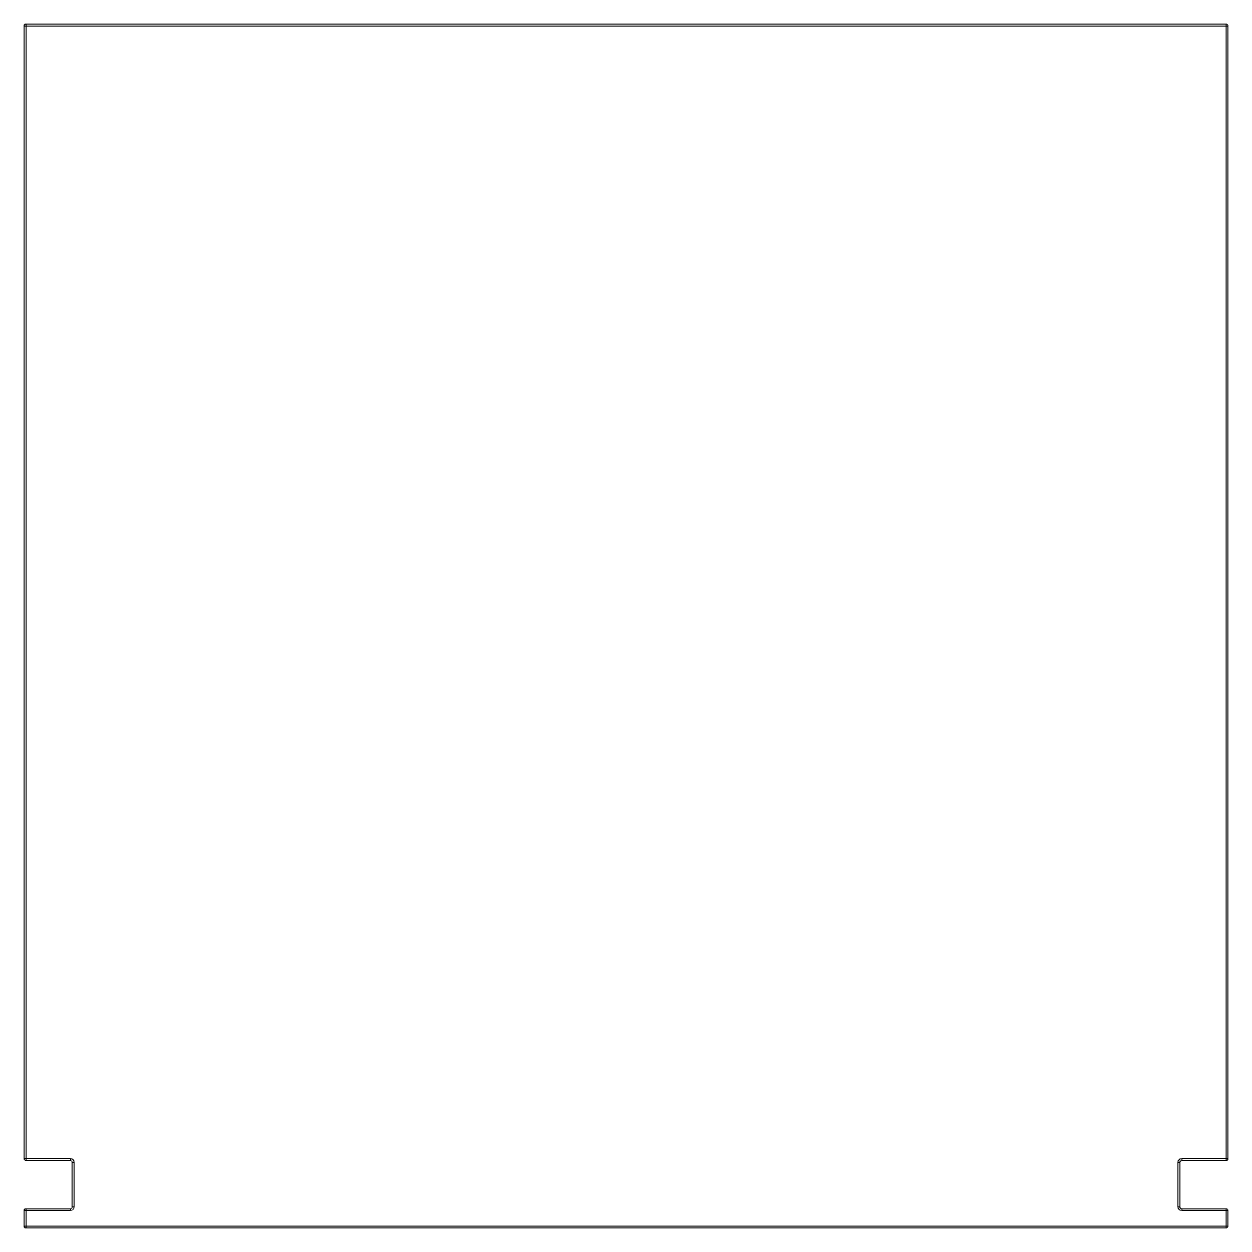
# Paper-space layout '_Arrière' of a CAD drawing. Header units: millimetres. Extents: x -596 to 654, y -659 to 591.
import ezdxf

# ---------------------------------------------------------------- set-up
doc = ezdxf.new("R2010")
doc.units = ezdxf.units.MM

psp = doc.layouts.new('_Arrière')

# ---------------------------------------------------------------- linework, layer by layer
at = {"color": 7, "linetype": 'Continuous', "lineweight": 15}
for p, q in [((-596.2, 589.3), (653.8, 589.3)), ((-596.2, -586.7), (-596.2, 589.3)), ((-594.2, -588.7), (-594.2, 591.3)), ((-594.2, 591.3), (651.8, 591.3)), ((651.8, -588.7), (651.8, 591.3)), ((653.8, 589.3), (653.8, -586.7)), ((-596.2, -586.7), (-548.2, -586.7)), ((-548.2, -586.7), (-548.2, -588.7)), ((605.8, -586.7), (653.8, -586.7)), ((605.8, -588.7), (605.8, -586.7)), ((-548.2, -588.7), (-594.2, -588.7)), ((-544.2, -590.7), (-546.2, -590.7)), ((-546.2, -636.7), (-546.2, -590.7)), ((-544.2, -590.7), (-544.2, -636.7)), ((601.8, -636.7), (601.8, -590.7)), ((603.8, -590.7), (601.8, -590.7)), ((603.8, -590.7), (603.8, -636.7)), ((651.8, -588.7), (605.8, -588.7)), ((-544.2, -636.7), (-546.2, -636.7)), ((603.8, -636.7), (601.8, -636.7)), ((-596.2, -640.7), (-548.2, -640.7)), ((-596.2, -656.7), (-596.2, -640.7)), ((-594.2, -658.7), (-594.2, -638.7)), ((-594.2, -638.7), (-548.2, -638.7)), ((-548.2, -640.7), (-548.2, -638.7)), ((605.8, -638.7), (651.8, -638.7)), ((605.8, -638.7), (605.8, -640.7)), ((605.8, -640.7), (653.8, -640.7)), ((651.8, -658.7), (651.8, -638.7)), ((653.8, -640.7), (653.8, -656.7)), ((-596.2, -656.7), (653.8, -656.7)), ((651.8, -658.7), (-594.2, -658.7))]:
    psp.add_line(p, q, dxfattribs=at)
for centre, radius, start, end in [((-594.2, 589.3), 2, 90, 180), ((651.8, 589.3), 2, 0, 90), ((-594.2, -586.7), 2, 180, 270), ((-548.2, -590.7), 4, 0, 90), ((605.8, -590.7), 4, 90, 180), ((651.8, -586.7), 2, 270, 360), ((-548.2, -590.7), 2, 360, 90), ((605.8, -590.7), 2, 90, 180), ((-548.2, -636.7), 4, 270, 0), ((-548.2, -636.7), 2, 270, 360), ((605.8, -636.7), 4, 180, 270), ((605.8, -636.7), 2, 180, 270), ((-594.2, -640.7), 2, 90, 180), ((651.8, -640.7), 2, 0, 90), ((-594.2, -656.7), 2, 180, 270), ((651.8, -656.7), 2, 270, 0)]:
    psp.add_arc(centre, radius, start, end, dxfattribs=at)

doc.saveas('drawing.dxf')
